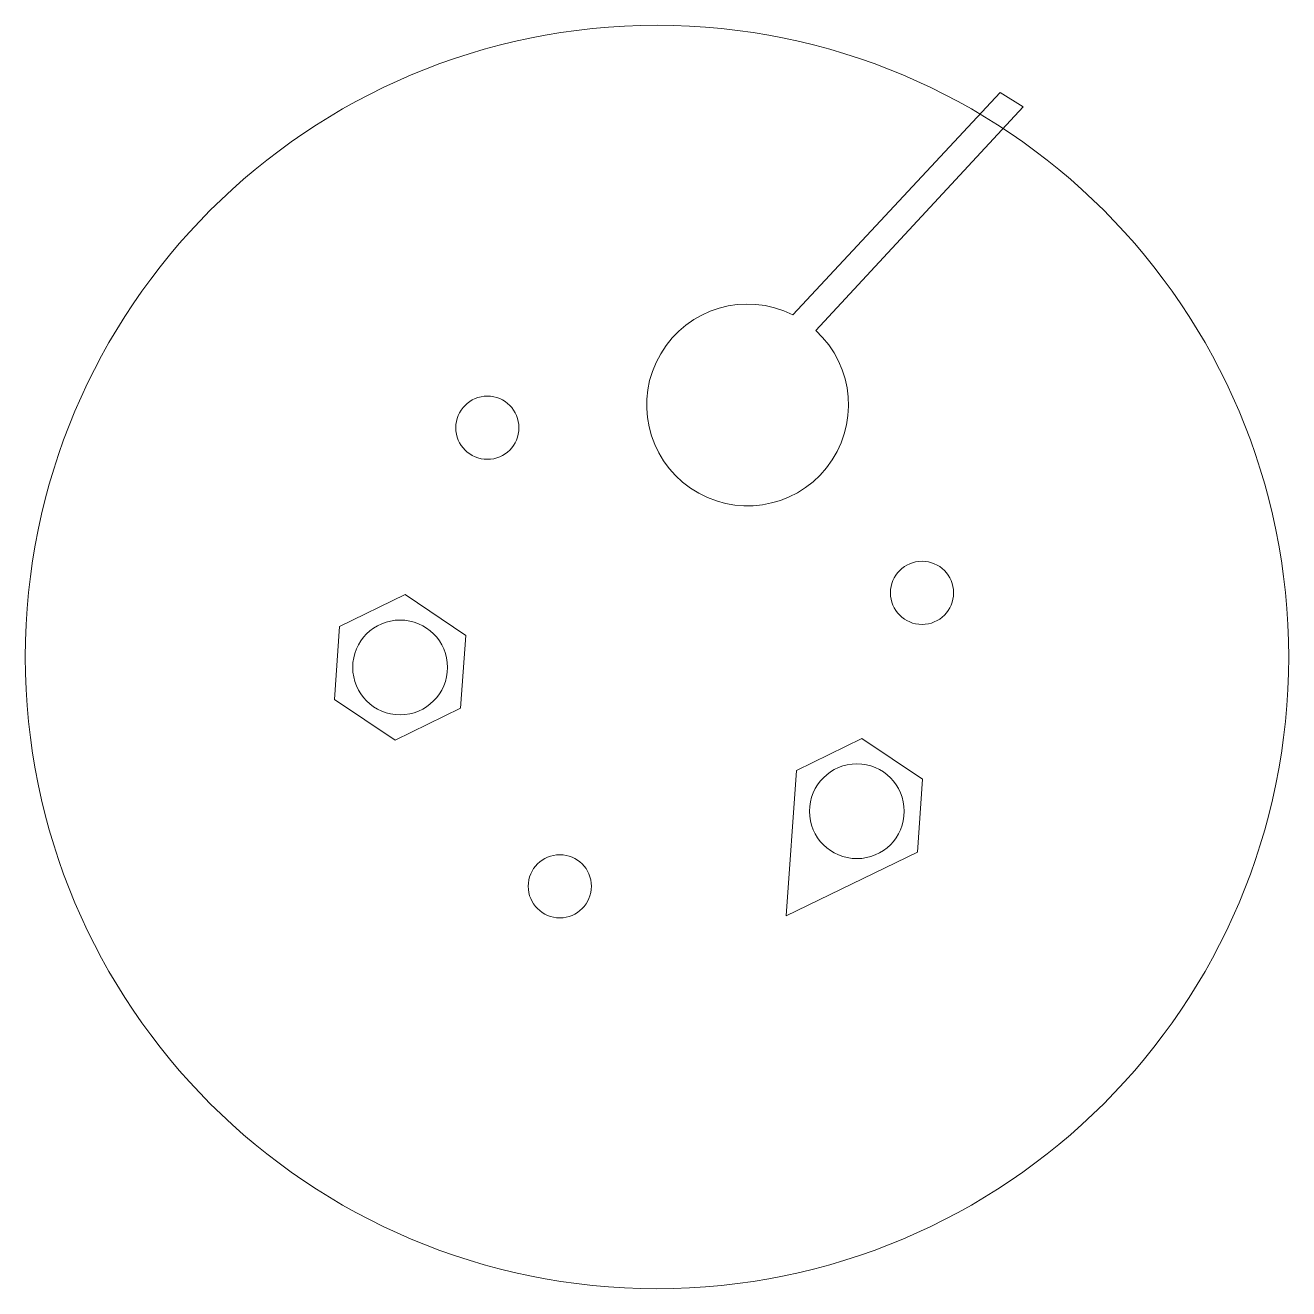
# Model space of a CAD drawing. Header units: millimetres. Extents: x -40 to 40, y -40 to 40.
import ezdxf

# ---------------------------------------------------------------- set-up
doc = ezdxf.new("R2010")
doc.units = ezdxf.units.MM
for name, color, linetype, lineweight in [('attachement', 7, 'CONTINUOUS', 0), ('attachementm5', 7, 'CONTINUOUS', 0), ('base', 7, 'CONTINUOUS', 0)]:
    doc.layers.add(name, color=color, linetype=linetype, lineweight=lineweight)

msp = doc.modelspace()

# ---------------------------------------------------------------- linework, layer by layer
at = {"layer": 'attachement'}
for p, q in [((21.722, 35.747), (8.592, 21.672)), ((21.722, 35.747), (23.176, 34.838)), ((10.047, 20.672), (23.176, 34.838))]:
    msp.add_line(p, q, dxfattribs=at)
for centre, radius in [((-10.74, 14.516), 2), ((16.781, 4.062), 2), ((-16.265, -0.661), 3), ((12.655, -9.766), 3), ((-6.154, -14.518), 2)]:
    msp.add_circle(centre, radius, dxfattribs=at)
msp.add_arc((5.735, 15.958), 6.389, 63.43495, 47.5448, dxfattribs=at)
at = {"layer": 'attachementm5'}
for p, q in [((-15.943, 3.947), (-20.094, 1.922)), ((-15.943, 3.947), (-12.113, 1.364)), ((-20.416, -2.686), (-20.094, 1.922)), ((-12.436, -3.244), (-12.113, 1.364)), ((-20.416, -2.686), (-16.587, -5.268)), ((-12.436, -3.244), (-16.587, -5.268)), ((12.977, -5.158), (8.826, -7.183)), ((12.977, -5.158), (16.806, -7.741)), ((8.181, -16.398), (8.826, -7.183)), ((16.484, -12.349), (16.806, -7.741)), ((16.484, -12.349), (8.181, -16.398))]:
    msp.add_line(p, q, dxfattribs=at)
at = {"layer": 'base'}
msp.add_circle((0, 0), 40, dxfattribs=at)

doc.saveas('drawing.dxf')
